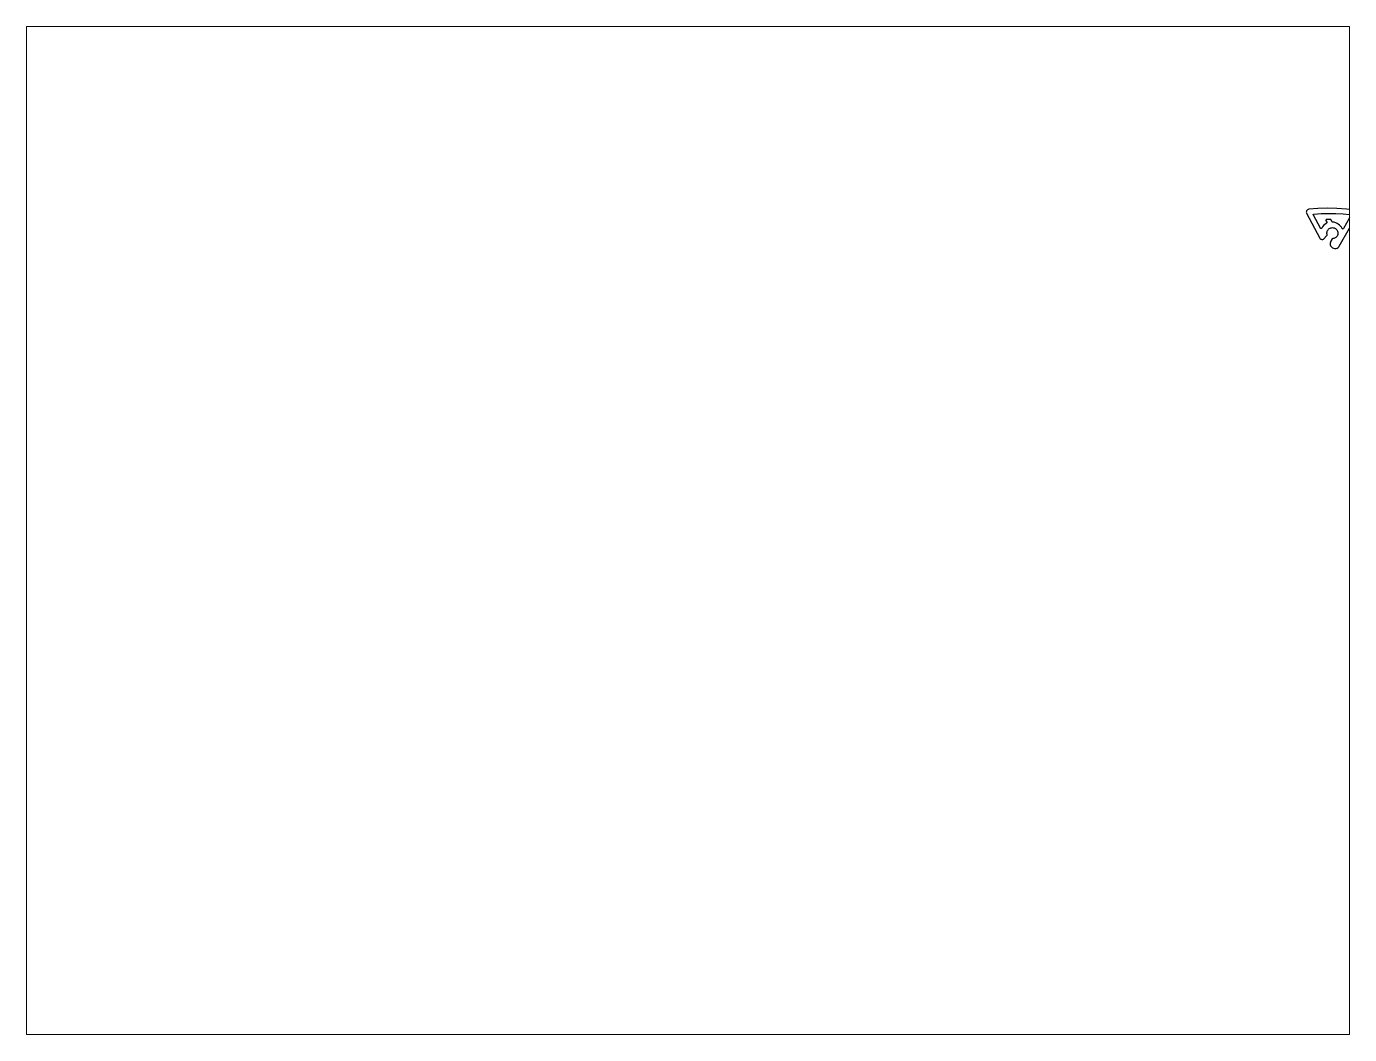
# Paper-space layout 'Layout1' of a CAD drawing. Extents: x 27 to 240, y 20 to 183.
# The model-space entities are those that its viewports show. They can reach past a viewport. Long polylines and large blocks are cut down to what shows.
import ezdxf

# ---------------------------------------------------------------- set-up
doc = ezdxf.new("R2010")
doc.units = 0
doc.header["$LTSCALE"] = 15
doc.layers.get('0').update_dxf_attribs({"linetype": 'CONTINUOUS'})
doc.layers.add('134', color=7, linetype='CONTINUOUS')

msp = doc.modelspace()

# ---------------------------------------------------------------- linework, layer by layer
at = {"layer": '134', "color": 7, "linetype": 'CONTINUOUS'}
msp.add_lwpolyline([(370.87, 222.77), (374.75, 215.51, 0.51193), (375.88, 215.36), (376.71, 216.23, 0.203869), (376.84, 216.6, -2.739663), (378.52, 215.4, 0.222234), (378.18, 215.15), (377.9, 214.65, 0.996506), (380.39, 213.23), (385.73, 222.53, 0.539444), (385.13, 223.72), (382.47, 224.03), (379.71, 224.21), (376.94, 224.25), (374.18, 224.16), (371.51, 223.94, 0.539763)], format="xyb", close=True, dxfattribs=at)
at = {"layer": '134', "color": 0, "linetype": 'CONTINUOUS'}
msp.add_lwpolyline([(373, 222.57), (375.11, 222.7), (377.24, 222.75), (379.37, 222.72), (381.49, 222.6), (383.6, 222.41, -0.546124), (383.76, 222.11), (381.57, 218.3, -0.606767), (381.22, 218.31, 0.268197), (378.49, 220.21, -0.27143), (378.24, 220.39), (378.04, 220.83, 0.294234), (377.86, 220.95), (376.69, 220.95, 0.545316), (376.5, 220.66), (376.72, 220.19, -0.390105), (376.59, 219.8, 0.148467), (375.26, 218.41, -0.605747), (374.9, 218.41), (372.83, 222.28, -0.546454)], format="xyb", close=True, dxfattribs=at)

psp = doc.layouts.get("Layout1")

# ---------------------------------------------------------------- viewports
at = {"layer": '0', "color": 0, "linetype": 'BYBLOCK', "ltscale": 0.05}
psp.add_viewport(center=(133.35, 101.6), size=(213.36, 162.56), view_center_point=(190.51, 130.3), view_height=293.8955, dxfattribs=at)

doc.saveas('drawing.dxf')
